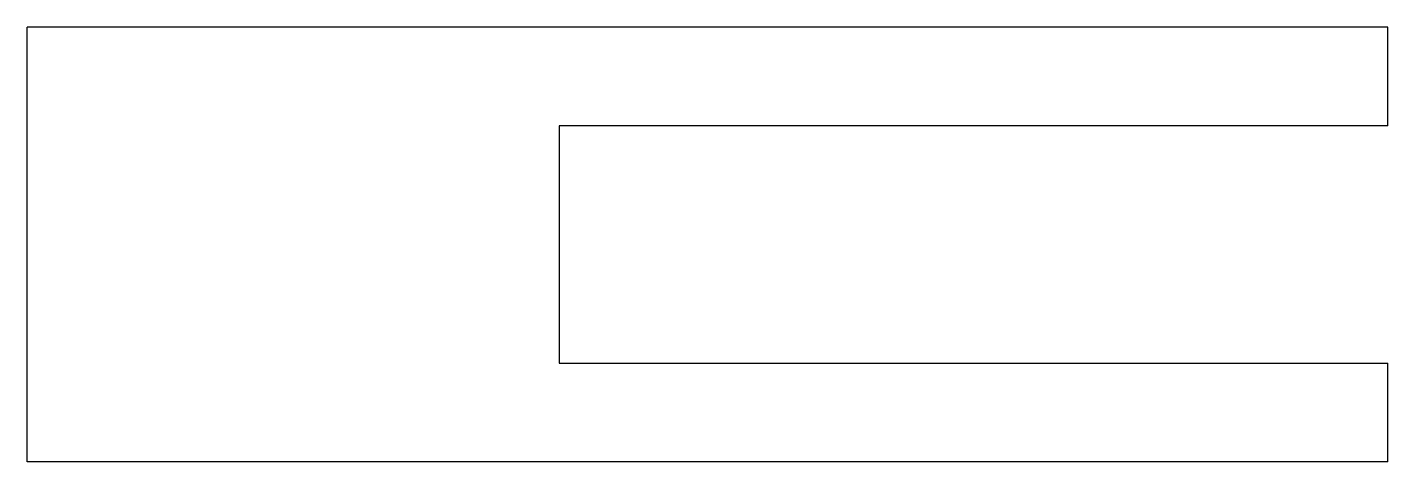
# Model space of a CAD drawing. Header units: metres. Extents: x -46.9 to 21.9, y -22 to 0.
import ezdxf

# ---------------------------------------------------------------- set-up
doc = ezdxf.new("R2010")
doc.units = ezdxf.units.M

msp = doc.modelspace()

# ---------------------------------------------------------------- linework, layer by layer
for points in [[(21.9, 0), (20.524, 0), (19.148, 0), (17.772, 0), (16.396, 0), (15.02, 0), (13.644, 0), (12.268, 0), (10.892, 0), (9.516, 0), (8.14, 0), (6.764, 0), (5.388, 0), (4.012, 0), (2.636, 0), (1.26, 0), (-0.116, 0), (-1.492, 0), (-2.868, 0), (-4.244, 0), (-5.62, 0), (-6.996, 0), (-8.372, 0), (-9.748, 0), (-11.124, 0), (-12.5, 0), (-13.876, 0), (-15.252, 0), (-16.628, 0), (-18.004, 0), (-19.38, 0), (-20.756, 0), (-22.132, 0), (-23.508, 0), (-24.884, 0), (-26.26, 0), (-27.636, 0), (-29.012, 0), (-30.388, 0), (-31.764, 0), (-33.14, 0), (-34.516, 0), (-35.892, 0), (-37.268, 0), (-38.644, 0), (-40.02, 0), (-41.396, 0), (-42.772, 0), (-44.148, 0), (-45.524, 0), (-46.9, 0)], [(-46.9, -22), (-46.9, -21.56), (-46.9, -21.12), (-46.9, -20.68), (-46.9, -20.24), (-46.9, -19.8), (-46.9, -19.36), (-46.9, -18.92), (-46.9, -18.48), (-46.9, -18.04), (-46.9, -17.6), (-46.9, -17.16), (-46.9, -16.72), (-46.9, -16.28), (-46.9, -15.84), (-46.9, -15.4), (-46.9, -14.96), (-46.9, -14.52), (-46.9, -14.08), (-46.9, -13.64), (-46.9, -13.2), (-46.9, -12.76), (-46.9, -12.32), (-46.9, -11.88), (-46.9, -11.44), (-46.9, -11), (-46.9, -10.56), (-46.9, -10.12), (-46.9, -9.68), (-46.9, -9.24), (-46.9, -8.8), (-46.9, -8.36), (-46.9, -7.92), (-46.9, -7.48), (-46.9, -7.04), (-46.9, -6.6), (-46.9, -6.16), (-46.9, -5.72), (-46.9, -5.28), (-46.9, -4.84), (-46.9, -4.4), (-46.9, -3.96), (-46.9, -3.52), (-46.9, -3.08), (-46.9, -2.64), (-46.9, -2.2), (-46.9, -1.76), (-46.9, -1.32), (-46.9, -0.88), (-46.9, -0.44), (-46.9, 0)], [(21.9, -5), (21.9, -4.9), (21.9, -4.8), (21.9, -4.7), (21.9, -4.6), (21.9, -4.5), (21.9, -4.4), (21.9, -4.3), (21.9, -4.2), (21.9, -4.1), (21.9, -4), (21.9, -3.9), (21.9, -3.8), (21.9, -3.7), (21.9, -3.6), (21.9, -3.5), (21.9, -3.4), (21.9, -3.3), (21.9, -3.2), (21.9, -3.1), (21.9, -3), (21.9, -2.9), (21.9, -2.8), (21.9, -2.7), (21.9, -2.6), (21.9, -2.5), (21.9, -2.4), (21.9, -2.3), (21.9, -2.2), (21.9, -2.1), (21.9, -2), (21.9, -1.9), (21.9, -1.8), (21.9, -1.7), (21.9, -1.6), (21.9, -1.5), (21.9, -1.4), (21.9, -1.3), (21.9, -1.2), (21.9, -1.1), (21.9, -1), (21.9, -0.9), (21.9, -0.8), (21.9, -0.7), (21.9, -0.6), (21.9, -0.5), (21.9, -0.4), (21.9, -0.3), (21.9, -0.2), (21.9, -0.1), (21.9, 0)], [(21.9, -5), (21.062, -5), (20.224, -5), (19.386, -5), (18.548, -5), (17.71, -5), (16.872, -5), (16.034, -5), (15.196, -5), (14.358, -5), (13.52, -5), (12.682, -5), (11.844, -5), (11.006, -5), (10.168, -5), (9.33, -5), (8.492, -5), (7.654, -5), (6.816, -5), (5.978, -5), (5.14, -5), (4.302, -5), (3.464, -5), (2.626, -5), (1.788, -5), (0.95, -5), (0.112, -5), (-0.726, -5), (-1.564, -5), (-2.402, -5), (-3.24, -5), (-4.078, -5), (-4.916, -5), (-5.754, -5), (-6.592, -5), (-7.43, -5), (-8.268, -5), (-9.106, -5), (-9.944, -5), (-10.782, -5), (-11.62, -5), (-12.458, -5), (-13.296, -5), (-14.134, -5), (-14.972, -5), (-15.81, -5), (-16.648, -5), (-17.486, -5), (-18.324, -5), (-19.162, -5), (-20, -5)], [(-20, -5), (-20, -5.24), (-20, -5.48), (-20, -5.72), (-20, -5.96), (-20, -6.2), (-20, -6.44), (-20, -6.68), (-20, -6.92), (-20, -7.16), (-20, -7.4), (-20, -7.64), (-20, -7.88), (-20, -8.12), (-20, -8.36), (-20, -8.6), (-20, -8.84), (-20, -9.08), (-20, -9.32), (-20, -9.56), (-20, -9.8), (-20, -10.04), (-20, -10.28), (-20, -10.52), (-20, -10.76), (-20, -11), (-20, -11.24), (-20, -11.48), (-20, -11.72), (-20, -11.96), (-20, -12.2), (-20, -12.44), (-20, -12.68), (-20, -12.92), (-20, -13.16), (-20, -13.4), (-20, -13.64), (-20, -13.88), (-20, -14.12), (-20, -14.36), (-20, -14.6), (-20, -14.84), (-20, -15.08), (-20, -15.32), (-20, -15.56), (-20, -15.8), (-20, -16.04), (-20, -16.28), (-20, -16.52), (-20, -16.76), (-20, -17)], [(-20, -17), (-19.162, -17), (-18.324, -17), (-17.486, -17), (-16.648, -17), (-15.81, -17), (-14.972, -17), (-14.134, -17), (-13.296, -17), (-12.458, -17), (-11.62, -17), (-10.782, -17), (-9.944, -17), (-9.106, -17), (-8.268, -17), (-7.43, -17), (-6.592, -17), (-5.754, -17), (-4.916, -17), (-4.078, -17), (-3.24, -17), (-2.402, -17), (-1.564, -17), (-0.726, -17), (0.112, -17), (0.95, -17), (1.788, -17), (2.626, -17), (3.464, -17), (4.302, -17), (5.14, -17), (5.978, -17), (6.816, -17), (7.654, -17), (8.492, -17), (9.33, -17), (10.168, -17), (11.006, -17), (11.844, -17), (12.682, -17), (13.52, -17), (14.358, -17), (15.196, -17), (16.034, -17), (16.872, -17), (17.71, -17), (18.548, -17), (19.386, -17), (20.224, -17), (21.062, -17), (21.9, -17)], [(21.9, -22), (21.9, -21.9), (21.9, -21.8), (21.9, -21.7), (21.9, -21.6), (21.9, -21.5), (21.9, -21.4), (21.9, -21.3), (21.9, -21.2), (21.9, -21.1), (21.9, -21), (21.9, -20.9), (21.9, -20.8), (21.9, -20.7), (21.9, -20.6), (21.9, -20.5), (21.9, -20.4), (21.9, -20.3), (21.9, -20.2), (21.9, -20.1), (21.9, -20), (21.9, -19.9), (21.9, -19.8), (21.9, -19.7), (21.9, -19.6), (21.9, -19.5), (21.9, -19.4), (21.9, -19.3), (21.9, -19.2), (21.9, -19.1), (21.9, -19), (21.9, -18.9), (21.9, -18.8), (21.9, -18.7), (21.9, -18.6), (21.9, -18.5), (21.9, -18.4), (21.9, -18.3), (21.9, -18.2), (21.9, -18.1), (21.9, -18), (21.9, -17.9), (21.9, -17.8), (21.9, -17.7), (21.9, -17.6), (21.9, -17.5), (21.9, -17.4), (21.9, -17.3), (21.9, -17.2), (21.9, -17.1), (21.9, -17)], [(21.9, -22), (20.524, -22), (19.148, -22), (17.772, -22), (16.396, -22), (15.02, -22), (13.644, -22), (12.268, -22), (10.892, -22), (9.516, -22), (8.14, -22), (6.764, -22), (5.388, -22), (4.012, -22), (2.636, -22), (1.26, -22), (-0.116, -22), (-1.492, -22), (-2.868, -22), (-4.244, -22), (-5.62, -22), (-6.996, -22), (-8.372, -22), (-9.748, -22), (-11.124, -22), (-12.5, -22), (-13.876, -22), (-15.252, -22), (-16.628, -22), (-18.004, -22), (-19.38, -22), (-20.756, -22), (-22.132, -22), (-23.508, -22), (-24.884, -22), (-26.26, -22), (-27.636, -22), (-29.012, -22), (-30.388, -22), (-31.764, -22), (-33.14, -22), (-34.516, -22), (-35.892, -22), (-37.268, -22), (-38.644, -22), (-40.02, -22), (-41.396, -22), (-42.772, -22), (-44.148, -22), (-45.524, -22), (-46.9, -22)]]:
    msp.add_lwpolyline(points)

doc.saveas('drawing.dxf')
